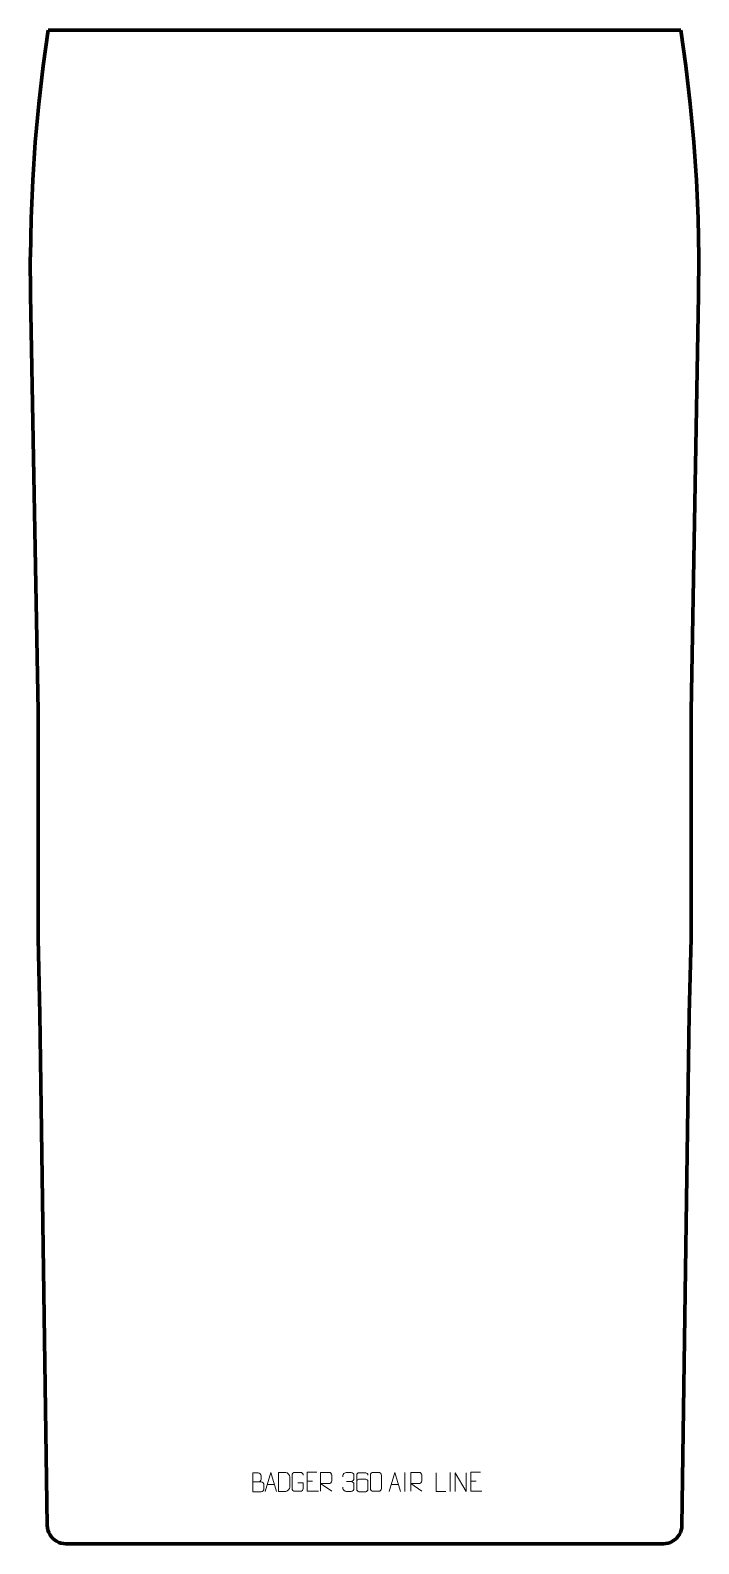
# Model space of a CAD drawing. Header units: millimetres. Extents: x -442 to 442, y -1000 to 1000.
import ezdxf

# ---------------------------------------------------------------- set-up
doc = ezdxf.new("R2010")
doc.units = ezdxf.units.MM
doc.header["$MEASUREMENT"] = 0
doc.layers.add('layer 1', color=7, linetype='Continuous')

msp = doc.modelspace()

# ---------------------------------------------------------------- linework, layer by layer
at = {"layer": 'layer 1', "color": 242, "lineweight": 106}
for points in [[(-424.604, 952.8392), (-424.604, 952.8392), (-417.9535, 1000.012), (-417.9535, 1000.012)], [(-417.9535, 1000.012), (-417.9535, 1000.012), (418.1074, 1000.012), (418.1074, 1000.012)], [(424.7561, 952.8392), (424.7561, 952.8392), (418.1074, 1000.012), (418.1074, 1000.012)], [(-430.4448, 902.5871), (-430.4448, 902.5871), (-424.604, 952.8392), (-424.604, 952.8392)], [(430.5987, 902.5871), (430.5987, 902.5871), (424.7561, 952.8392), (424.7561, 952.8392)], [(-435.0662, 852.2066), (-435.0662, 852.2066), (-430.4448, 902.5871), (-430.4448, 902.5871)], [(435.22, 852.2066), (435.22, 852.2066), (430.5987, 902.5871), (430.5987, 902.5871)], [(-438.4616, 801.7299), (-438.4616, 801.7299), (-435.0662, 852.2066), (-435.0662, 852.2066)], [(438.6154, 801.7299), (438.6154, 801.7299), (435.22, 852.2066), (435.22, 852.2066)], [(-440.6312, 751.1831), (-440.6312, 751.1831), (-438.4616, 801.7299), (-438.4616, 801.7299)], [(440.785, 751.1831), (440.785, 751.1831), (438.6154, 801.7299), (438.6154, 801.7299)], [(-441.5731, 700.5992), (-441.5731, 700.5992), (-440.6312, 751.1831), (-440.6312, 751.1831)], [(441.727, 700.5992), (441.727, 700.5992), (440.785, 751.1831), (440.785, 751.1831)], [(-441.4399, 650.0089), (-441.4399, 650.0089), (-441.727, 700.5992), (-441.727, 700.5992)], [(441.4398, 650.0089), (441.4398, 650.0089), (441.727, 700.5992), (441.727, 700.5992)], [(-431.4851, 100.0021), (-431.4851, 100.0021), (-441.286, 650.0089), (-441.286, 650.0089)], [(431.6389, 100.0021), (431.6389, 100.0021), (441.4398, 650.0089), (441.4398, 650.0089)], [(-431.4851, 100.0021), (-431.4851, 100.0021), (-431.4851, -200.0023), (-431.4851, -200.0023)], [(431.6389, 100.0021), (431.6389, 100.0021), (431.6389, -200.0023), (431.6389, -200.0023)], [(-431.4851, -200.0023), (-431.4851, -200.0023), (-428.9913, -300.0025), (-428.9913, -300.0025)], [(431.6389, -200.0023), (431.6389, -200.0023), (429.1451, -300.0025), (429.1451, -300.0025)], [(-419.3582, -975.8037), (-419.3582, -975.8037), (-428.9913, -300.0025), (-428.9913, -300.0025)], [(419.512, -975.8037), (419.512, -975.8037), (429.1451, -300.0025), (429.1451, -300.0025)], [(-419.1067, -978.977), (-419.1067, -978.977), (-419.3582, -975.8037), (-419.3582, -975.8037)], [(-418.4487, -982.0906), (-418.4487, -982.0906), (-419.1067, -978.977), (-419.1067, -978.977)], [(418.6026, -982.0906), (418.6026, -982.0906), (419.2605, -978.977), (419.2605, -978.977)], [(419.2605, -978.977), (419.2605, -978.977), (419.512, -975.8037), (419.512, -975.8037)], [(-417.3934, -985.094), (-417.3934, -985.094), (-418.4487, -982.0906), (-418.4487, -982.0906)], [(-415.9595, -987.9347), (-415.9595, -987.9347), (-417.3934, -985.094), (-417.3934, -985.094)], [(-414.1722, -990.5645), (-414.1722, -990.5645), (-415.9595, -987.9347), (-415.9595, -987.9347)], [(-412.0593, -992.9427), (-412.0593, -992.9427), (-414.1722, -990.5645), (-414.1722, -990.5645)], [(-409.6574, -995.025), (-409.6574, -995.025), (-412.0593, -992.9427), (-412.0593, -992.9427)], [(-407.0073, -996.7805), (-407.0073, -996.7805), (-409.6574, -995.025), (-409.6574, -995.025)], [(-404.1523, -998.1753), (-404.1523, -998.1753), (-407.0073, -996.7805), (-407.0073, -996.7805)], [(-401.1409, -999.1908), (-401.1409, -999.1908), (-404.1523, -998.1753), (-404.1523, -998.1753)], [(-398.0243, -999.8048), (-398.0243, -999.8048), (-401.1409, -999.1908), (-401.1409, -999.1908)], [(-394.8548, -1000.012), (-394.8548, -1000.012), (-398.0243, -999.8048), (-398.0243, -999.8048)], [(-394.8548, -1000.012), (-394.8548, -1000.012), (395.0086, -1000.012), (395.0086, -1000.012)], [(395.0086, -1000.012), (395.0086, -1000.012), (398.1782, -999.8048), (398.1782, -999.8048)], [(398.1782, -999.8048), (398.1782, -999.8048), (401.2947, -999.1908), (401.2947, -999.1908)], [(401.2947, -999.1908), (401.2947, -999.1908), (404.3061, -998.1753), (404.3061, -998.1753)], [(404.3061, -998.1753), (404.3061, -998.1753), (407.1597, -996.7805), (407.1597, -996.7805)], [(407.1597, -996.7805), (407.1597, -996.7805), (409.8099, -995.025), (409.8099, -995.025)], [(409.8099, -995.025), (409.8099, -995.025), (412.2118, -992.9427), (412.2118, -992.9427)], [(412.2118, -992.9427), (412.2118, -992.9427), (414.3247, -990.5645), (414.3247, -990.5645)], [(414.3247, -990.5645), (414.3247, -990.5645), (416.1134, -987.9347), (416.1134, -987.9347)], [(416.1134, -987.9347), (416.1134, -987.9347), (417.5459, -985.094), (417.5459, -985.094)], [(417.5459, -985.094), (417.5459, -985.094), (418.6026, -982.0906), (418.6026, -982.0906)]]:
    msp.add_open_spline(points, degree=3, dxfattribs=at)
at = {"layer": 'layer 1', "color": 250, "lineweight": 9}
for points, knots in [([(-147.6321, -918.3386), (-143.9935, -918.3382), (-140.4064, -918.3382), (-136.767, -918.3386), (-136.767, -918.3386), (-134.7916, -918.3559), (-132.868, -920.092), (-132.868, -922.1416), (-132.868, -922.1416), (-132.8684, -923.2702), (-132.8684, -926.3196), (-132.868, -927.4485), (-132.868, -927.4485), (-132.8504, -929.3064), (-134.3925, -931.3203), (-136.714, -931.3034), (-136.714, -931.3034), (-140.3538, -931.303), (-143.9932, -931.303), (-147.6321, -931.3034), (-147.6321, -931.3034), (-147.6321, -922.9851), (-147.6321, -914.6673), (-147.6321, -906.3498), (-147.6321, -906.3498), (-145.2584, -906.3498), (-142.8843, -906.3498), (-140.5101, -906.3498), (-140.5101, -906.3498), (-138.8293, -906.3322), (-136.7325, -908.2427), (-136.7148, -910.2051), (-136.7148, -910.2051), (-136.7152, -912.2712), (-136.7152, -912.4172), (-136.7148, -914.4837), (-136.7148, -914.4837), (-136.6975, -916.5498), (-138.552, -918.3559), (-140.562, -918.3386)], [0, 0, 0, 0, 0.090909091, 0.090909091, 0.090909091, 0.090909091, 0.181818182, 0.181818182, 0.181818182, 0.181818182, 0.272727273, 0.272727273, 0.272727273, 0.272727273, 0.363636364, 0.363636364, 0.363636364, 0.363636364, 0.454545455, 0.454545455, 0.454545455, 0.454545455, 0.545454545, 0.545454545, 0.545454545, 0.545454545, 0.636363636, 0.636363636, 0.636363636, 0.636363636, 0.727272727, 0.727272727, 0.727272727, 0.727272727, 0.818181818, 0.818181818, 0.818181818, 0.818181818, 1, 1, 1, 1]), ([(-131.2475, -930.8153), (-131.2475, -930.8153), (-123.8765, -905.8618), (-123.8765, -905.8618), (-123.8765, -905.8618), (-123.8765, -905.8618), (-116.3066, -930.8153), (-116.3066, -930.8153)], [0, 0, 0, 0, 0.333333333, 0.333333333, 0.333333333, 0.333333333, 1, 1, 1, 1]), ([(-113.4838, -930.7872), (-111.152, -930.7868), (-106.2018, -930.8108), (-103.8703, -930.8111), (-103.8703, -930.8111), (-101.9453, -930.9165), (-98.6267, -927.3749), (-98.6379, -925.3576), (-98.6379, -925.3576), (-98.6383, -919.5875), (-98.6383, -917.4178), (-98.6379, -911.6485), (-98.6379, -911.6485), (-98.6422, -909.5104), (-102.0167, -905.8503), (-104.1691, -905.8638), (-104.1691, -905.8638), (-106.4948, -905.8638), (-111.2191, -905.8638), (-113.5452, -905.8638), (-113.5452, -905.8638), (-113.5448, -911.6107), (-113.4835, -925.0399), (-113.4838, -930.7872)], [0, 0, 0, 0, 0.142857143, 0.142857143, 0.142857143, 0.142857143, 0.285714286, 0.285714286, 0.285714286, 0.285714286, 0.428571429, 0.428571429, 0.428571429, 0.428571429, 0.571428571, 0.571428571, 0.571428571, 0.571428571, 0.714285714, 0.714285714, 0.714285714, 0.714285714, 1, 1, 1, 1]), ([(-88.0865, -919.6735), (-88.0865, -919.6735), (-80.9184, -919.6735), (-80.9184, -919.6735), (-80.9184, -919.6735), (-80.9184, -919.6735), (-80.9184, -926.8416), (-80.9184, -926.8416), (-80.9184, -926.8416), (-81.0581, -929.165), (-82.7353, -930.6446), (-84.8831, -930.6554), (-84.8831, -930.6554), (-87.2149, -930.655), (-89.5469, -930.655), (-91.8784, -930.6554), (-91.8784, -930.6554), (-93.8033, -930.7608), (-95.7755, -928.8763), (-95.7643, -926.859), (-95.7643, -926.859), (-95.7639, -921.0889), (-95.7639, -915.3192), (-95.7643, -909.5499), (-95.7643, -909.5499), (-95.7601, -907.4118), (-94.0133, -905.6926), (-91.861, -905.706), (-91.861, -905.706), (-89.5353, -905.706), (-87.2092, -905.706), (-84.8831, -905.706), (-84.8831, -905.706), (-82.9364, -905.6706), (-80.945, -907.1621), (-80.9184, -909.5998)], [0, 0, 0, 0, 0.1, 0.1, 0.1, 0.1, 0.2, 0.2, 0.2, 0.2, 0.3, 0.3, 0.3, 0.3, 0.4, 0.4, 0.4, 0.4, 0.5, 0.5, 0.5, 0.5, 0.6, 0.6, 0.6, 0.6, 0.7, 0.7, 0.7, 0.7, 0.8, 0.8, 0.8, 0.8, 1, 1, 1, 1]), ([(-62.8146, -905.4589), (-62.8146, -905.4589), (-75.6885, -905.4589), (-75.6885, -905.4589), (-75.6885, -905.4589), (-75.6885, -905.4589), (-75.6885, -930.4125), (-75.6885, -930.4125), (-75.6885, -930.4125), (-75.6885, -930.4125), (-60.8227, -930.4125), (-60.8227, -930.4125)], [0, 0, 0, 0, 0.25, 0.25, 0.25, 0.25, 0.5, 0.5, 0.5, 0.5, 1, 1, 1, 1]), ([(-57.9427, -930.658), (-57.9427, -930.658), (-57.9427, -905.7045), (-57.9427, -905.7045), (-57.9427, -905.7045), (-54.3479, -905.7045), (-50.7524, -905.7045), (-47.1572, -905.7045), (-47.1572, -905.7045), (-44.8319, -905.7422), (-43.2746, -907.2322), (-43.2787, -909.5986), (-43.2787, -909.5986), (-43.2791, -911.6341), (-43.2791, -914.6935), (-43.2787, -916.7295), (-43.2787, -916.7295), (-43.2852, -918.605), (-45.0975, -920.5468), (-47.107, -920.5659), (-47.107, -920.5659), (-47.107, -920.5659), (-57.9427, -920.5659), (-57.9427, -920.5659), (-57.9427, -920.5659), (-57.9427, -920.5659), (-43.288, -930.658), (-43.288, -930.658)], [0, 0, 0, 0, 0.125, 0.125, 0.125, 0.125, 0.25, 0.25, 0.25, 0.25, 0.375, 0.375, 0.375, 0.375, 0.5, 0.5, 0.5, 0.5, 0.625, 0.625, 0.625, 0.625, 0.75, 0.75, 0.75, 0.75, 1, 1, 1, 1]), ([(-28.683, -911.5461), (-28.683, -911.5461), (-28.683, -909.6889), (-28.683, -909.6889), (-28.683, -909.6889), (-28.6973, -907.947), (-26.0328, -905.8289), (-23.9737, -905.8516), (-23.9737, -905.8516), (-21.9096, -905.8516), (-19.8456, -905.8516), (-17.7819, -905.8516), (-17.7819, -905.8516), (-15.5874, -905.8428), (-13.9891, -907.6896), (-13.9447, -909.6017), (-13.9447, -909.6017), (-13.9451, -911.0368), (-13.9451, -912.4719), (-13.9447, -913.9074), (-13.9447, -913.9074), (-13.9933, -915.5609), (-15.5959, -917.7909), (-17.7942, -917.7809), (-17.7942, -917.7809), (-15.5905, -917.7921), (-13.9825, -919.5953), (-13.9285, -921.6548), (-13.9285, -921.6548), (-13.9289, -923.4395), (-13.9289, -925.2242), (-13.9285, -927.0093), (-13.9285, -927.0093), (-13.9184, -929.0707), (-15.9733, -930.8338), (-17.7942, -930.8257), (-17.7942, -930.8257), (-19.8595, -930.8254), (-21.9247, -930.8254), (-23.9903, -930.8257), (-23.9903, -930.8257), (-26.1589, -930.8142), (-28.6899, -928.414), (-28.7085, -926.9522), (-28.7085, -926.9522), (-28.7085, -926.9522), (-28.7085, -925.0436), (-28.7085, -925.0436)], [0, 0, 0, 0, 0.076923077, 0.076923077, 0.076923077, 0.076923077, 0.153846154, 0.153846154, 0.153846154, 0.153846154, 0.230769231, 0.230769231, 0.230769231, 0.230769231, 0.307692308, 0.307692308, 0.307692308, 0.307692308, 0.384615385, 0.384615385, 0.384615385, 0.384615385, 0.461538462, 0.461538462, 0.461538462, 0.461538462, 0.538461538, 0.538461538, 0.538461538, 0.538461538, 0.615384615, 0.615384615, 0.615384615, 0.615384615, 0.692307692, 0.692307692, 0.692307692, 0.692307692, 0.769230769, 0.769230769, 0.769230769, 0.769230769, 0.846153846, 0.846153846, 0.846153846, 0.846153846, 1, 1, 1, 1]), ([(4.5548, -909.2506), (4.5307, -907.9111), (3.1745, -906.2579), (1.6026, -906.2922), (1.6026, -906.2922), (-1.3822, -906.2925), (-4.3674, -906.2925), (-7.3528, -906.2922), (-7.3528, -906.2922), (-8.5719, -906.2773), (-10.3001, -907.7149), (-10.3051, -909.2506), (-10.3051, -909.2506), (-10.3048, -915.6111), (-10.3048, -921.9719), (-10.3051, -928.3326), (-10.3051, -928.3326), (-10.3004, -929.4955), (-8.5719, -931.2666), (-7.3528, -931.291), (-7.3528, -931.291), (-4.3674, -931.2907), (-1.3822, -931.2907), (1.6026, -931.291), (1.6026, -931.291), (2.8807, -931.2472), (4.5504, -929.6327), (4.5548, -928.3326), (4.5548, -928.3326), (4.5548, -924.7493), (4.5548, -921.1662), (4.5548, -917.5835), (4.5548, -917.5835), (4.5163, -916.1053), (2.9336, -914.6724), (1.6026, -914.6744), (1.6026, -914.6744), (-1.3822, -914.6741), (-4.3674, -914.6741), (-7.3528, -914.6744), (-7.3528, -914.6744), (-8.6823, -914.6694), (-10.3253, -916.1767), (-10.2836, -917.6052)], [0, 0, 0, 0, 0.083333333, 0.083333333, 0.083333333, 0.083333333, 0.166666667, 0.166666667, 0.166666667, 0.166666667, 0.25, 0.25, 0.25, 0.25, 0.333333333, 0.333333333, 0.333333333, 0.333333333, 0.416666667, 0.416666667, 0.416666667, 0.416666667, 0.5, 0.5, 0.5, 0.5, 0.583333333, 0.583333333, 0.583333333, 0.583333333, 0.666666667, 0.666666667, 0.666666667, 0.666666667, 0.75, 0.75, 0.75, 0.75, 0.833333333, 0.833333333, 0.833333333, 0.833333333, 1, 1, 1, 1]), ([(11.6253, -905.7591), (13.951, -905.7591), (16.2771, -905.7591), (18.6032, -905.7591), (18.6032, -905.7591), (20.5498, -905.7235), (22.5412, -907.2151), (22.5679, -909.6527), (22.5679, -909.6527), (22.5675, -915.3996), (22.5675, -921.1469), (22.5679, -926.8946), (22.5679, -926.8946), (22.4281, -929.218), (20.7509, -930.6976), (18.6032, -930.7084), (18.6032, -930.7084), (16.2713, -930.708), (13.9394, -930.708), (11.6079, -930.7084), (11.6079, -930.7084), (9.6829, -930.8138), (7.7108, -928.9293), (7.722, -926.912), (7.722, -926.912), (7.7223, -921.1419), (7.7223, -915.3722), (7.722, -909.6029), (7.722, -909.6029), (7.7262, -907.4648), (9.4729, -905.7456), (11.6253, -905.7591)], [0, 0, 0, 0, 0.111111111, 0.111111111, 0.111111111, 0.111111111, 0.222222222, 0.222222222, 0.222222222, 0.222222222, 0.333333333, 0.333333333, 0.333333333, 0.333333333, 0.444444444, 0.444444444, 0.444444444, 0.444444444, 0.555555556, 0.555555556, 0.555555556, 0.555555556, 0.666666667, 0.666666667, 0.666666667, 0.666666667, 0.777777778, 0.777777778, 0.777777778, 0.777777778, 1, 1, 1, 1]), ([(32.7525, -930.8153), (32.7525, -930.8153), (40.1235, -905.8618), (40.1235, -905.8618), (40.1235, -905.8618), (40.1235, -905.8618), (47.6934, -930.8153), (47.6934, -930.8153)], [0, 0, 0, 0, 0.333333333, 0.333333333, 0.333333333, 0.333333333, 1, 1, 1, 1]), ([(61.0573, -930.658), (61.0573, -930.658), (61.0573, -905.7045), (61.0573, -905.7045), (61.0573, -905.7045), (64.6521, -905.7045), (68.2476, -905.7045), (71.8428, -905.7045), (71.8428, -905.7045), (74.1681, -905.7422), (75.7254, -907.2322), (75.7213, -909.5986), (75.7213, -909.5986), (75.7209, -911.6341), (75.7209, -914.6935), (75.7213, -916.7295), (75.7213, -916.7295), (75.7148, -918.605), (73.9025, -920.5468), (71.893, -920.5659), (71.893, -920.5659), (71.893, -920.5659), (61.0573, -920.5659), (61.0573, -920.5659), (61.0573, -920.5659), (61.0573, -920.5659), (75.712, -930.658), (75.712, -930.658)], [0, 0, 0, 0, 0.125, 0.125, 0.125, 0.125, 0.25, 0.25, 0.25, 0.25, 0.375, 0.375, 0.375, 0.375, 0.5, 0.5, 0.5, 0.5, 0.625, 0.625, 0.625, 0.625, 0.75, 0.75, 0.75, 0.75, 1, 1, 1, 1]), ([(107.5593, -931.092), (107.5593, -931.092), (94.6102, -931.092), (94.6102, -931.092), (94.6102, -931.092), (94.6102, -931.092), (94.6102, -906.1384), (94.6102, -906.1384)], [0, 0, 0, 0, 0.333333333, 0.333333333, 0.333333333, 0.333333333, 1, 1, 1, 1]), ([(119.7574, -931.0919), (119.7574, -931.0919), (119.7574, -906.1384), (119.7574, -906.1384), (119.7574, -906.1384), (119.7574, -906.1384), (134.4122, -931.0919), (134.4122, -931.0919), (134.4122, -931.0919), (134.4122, -931.0919), (134.4122, -906.1384), (134.4122, -906.1384)], [0, 0, 0, 0, 0.25, 0.25, 0.25, 0.25, 0.5, 0.5, 0.5, 0.5, 1, 1, 1, 1]), ([(153.1854, -905.4589), (153.1854, -905.4589), (140.3115, -905.4589), (140.3115, -905.4589), (140.3115, -905.4589), (140.3115, -905.4589), (140.3115, -930.4125), (140.3115, -930.4125), (140.3115, -930.4125), (140.3115, -930.4125), (155.1773, -930.4125), (155.1773, -930.4125)], [0, 0, 0, 0, 0.25, 0.25, 0.25, 0.25, 0.5, 0.5, 0.5, 0.5, 1, 1, 1, 1])]:
    msp.add_open_spline(points, degree=3, knots=knots, dxfattribs=at)
for points in [[(-75.6885, -917.3386), (-75.6885, -917.3386), (-68.5204, -917.3386), (-68.5204, -917.3386)], [(-23.9733, -917.7913), (-23.9733, -917.7913), (-17.7769, -917.7913), (-17.7769, -917.7913)], [(53.223, -905.8515), (53.223, -905.8515), (53.223, -930.8256), (53.223, -930.8256)], [(113.223, -905.8515), (113.223, -905.8515), (113.223, -930.8256), (113.223, -930.8256)], [(140.3115, -917.3386), (140.3115, -917.3386), (147.4796, -917.3386), (147.4796, -917.3386)], [(-128.5249, -921.5659), (-128.5249, -921.5659), (-119.0292, -921.5659), (-119.0292, -921.5659)], [(35.4751, -921.5659), (35.4751, -921.5659), (44.9708, -921.5659), (44.9708, -921.5659)]]:
    msp.add_open_spline(points, degree=3, dxfattribs=at)

doc.saveas('drawing.dxf')
